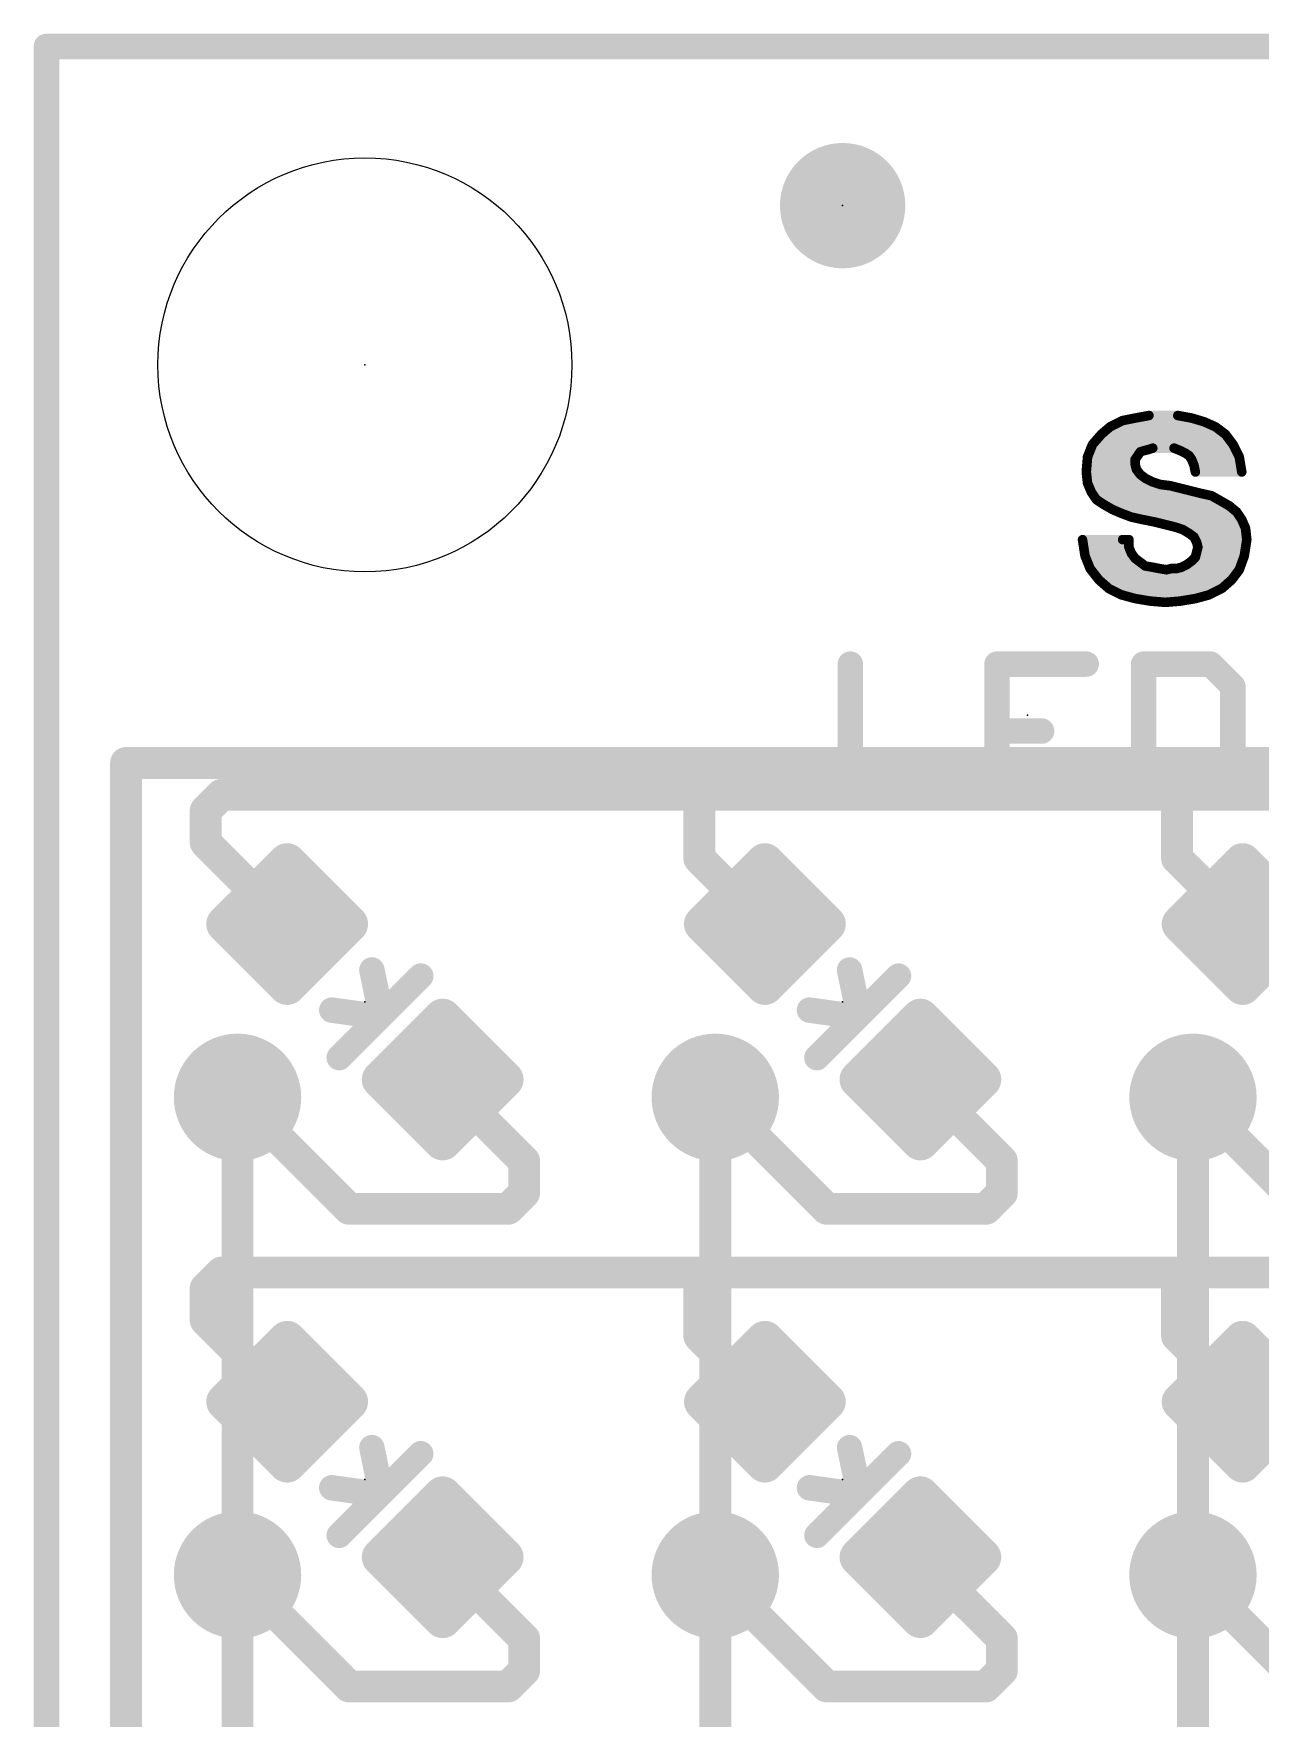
# Model space of a CAD drawing. Extents: x -39 to 68, y -22 to 43.
# Drawn here: x -0.1 to 9.68, y 29.84 to 43.28 of the extents above; entities that cross this region are included whole.
import ezdxf

# ---------------------------------------------------------------- set-up
doc = ezdxf.new("R2010")
doc.units = 0
for name, color, linetype in [('1', 12, 'CONTINUOUS'), ('16', 132, 'CONTINUOUS'), ('18', 110, 'CONTINUOUS'), ('20', 53, 'CONTINUOUS'), ('21', 41, 'CONTINUOUS'), ('23', 53, 'CONTINUOUS'), ('51', 53, 'CONTINUOUS')]:
    doc.layers.add(name, color=color, linetype=linetype)

# ---------------------------------------------------------------- blocks, each defined once
blk = doc.blocks.new('RECT160000X160000R30')
at = {"const_width": 0.15}
blk.add_lwpolyline([(0.425, -0.35), (0.425, 0.35, 0.4142), (0.35, 0.425), (-0.35, 0.425, 0.4142), (-0.425, 0.35), (-0.425, -0.35, 0.4142), (-0.35, -0.425), (0.35, -0.425, 0.4142)], format="xyb", close=True, dxfattribs=at)
blk.add_solid([(-0.3754, -0.3754), (0.3754, -0.3754), (-0.3754, 0.3754), (0.3754, 0.3754)])
blk = doc.blocks.new('PIE')
at = {"const_width": 0.5}
blk.add_lwpolyline([(0, -0.25, 1), (0, 0.25, 1), (0, -0.25)], format="xyb", dxfattribs=at)
blk = doc.blocks.new('ROUNDV')
at = {"const_width": 0.5}
blk.add_lwpolyline([(0, -0.25, 1), (0, 0.25, 1), (0, -0.25)], format="xyb", dxfattribs=at)

msp = doc.modelspace()

# ---------------------------------------------------------------- linework, layer by layer
at = {"layer": '1', "const_width": 0.254}
for points in [[(1.27, 37.084), (1.397, 37.211)], [(1.397, 37.211), (5.207, 37.211)], [(5.207, 37.211), (9.017, 37.211)], [(5.207, 36.703), (5.207, 37.211)], [(9.017, 37.211), (12.827, 37.211)], [(9.017, 36.703), (9.017, 37.211)], [(1.27, 36.83), (1.27, 37.084)], [(1.9199, 36.1801), (1.27, 36.83)], [(5.7299, 36.1801), (5.207, 36.703)], [(9.5399, 36.1801), (9.017, 36.703)], [(1.9199, 36.1801), (1.9199, 36.1801)], [(5.7299, 36.1801), (5.7299, 36.1801)], [(9.5399, 36.1801), (9.5399, 36.1801)], [(3.1601, 34.9399), (3.1601, 34.9399)], [(3.1601, 34.9399), (3.81, 34.29)], [(6.9701, 34.9399), (6.9701, 34.9399)], [(6.9701, 34.9399), (7.62, 34.29)], [(2.413, 33.909), (1.524, 34.798)], [(6.223, 33.909), (5.334, 34.798)], [(10.033, 33.909), (9.144, 34.798)], [(3.81, 34.29), (3.81, 34.036)], [(7.62, 34.29), (7.62, 34.036)], [(3.81, 34.036), (3.683, 33.909)], [(7.62, 34.036), (7.493, 33.909)], [(3.683, 33.909), (2.413, 33.909)], [(7.493, 33.909), (6.223, 33.909)], [(1.27, 33.274), (1.397, 33.401)], [(1.397, 33.401), (5.207, 33.401)], [(5.207, 33.401), (9.017, 33.401)], [(5.207, 32.893), (5.207, 33.401)], [(9.017, 33.401), (12.827, 33.401)], [(9.017, 32.893), (9.017, 33.401)], [(1.27, 33.02), (1.27, 33.274)], [(1.9199, 32.3701), (1.27, 33.02)], [(5.7299, 32.3701), (5.207, 32.893)], [(9.5399, 32.3701), (9.017, 32.893)], [(1.9199, 32.3701), (1.9199, 32.3701)], [(5.7299, 32.3701), (5.7299, 32.3701)], [(9.5399, 32.3701), (9.5399, 32.3701)], [(3.1601, 31.1299), (3.1601, 31.1299)], [(3.1601, 31.1299), (3.81, 30.48)], [(6.9701, 31.1299), (6.9701, 31.1299)], [(6.9701, 31.1299), (7.62, 30.48)], [(2.413, 30.099), (1.524, 30.988)], [(6.223, 30.099), (5.334, 30.988)], [(10.033, 30.099), (9.144, 30.988)], [(3.81, 30.48), (3.81, 30.226)], [(7.62, 30.48), (7.62, 30.226)], [(3.81, 30.226), (3.683, 30.099)], [(7.62, 30.226), (7.493, 30.099)], [(3.683, 30.099), (2.413, 30.099)], [(7.493, 30.099), (6.223, 30.099)]]:
    msp.add_lwpolyline(points, dxfattribs=at)
at = {"layer": '1', "const_width": 0.127}
for points in [[(1.397, 37.2745, 1), (1.397, 37.1475)], [(1.4419, 37.1661, 1), (1.3521, 37.2559)], [(5.207, 37.2745, 1), (5.207, 37.1475)], [(5.2705, 37.211, 1), (5.1435, 37.211)], [(5.207, 37.1475, 1), (5.207, 37.2745)], [(9.017, 37.2745, 1), (9.017, 37.1475)], [(9.0805, 37.211, 1), (8.9535, 37.211)], [(9.017, 37.1475, 1), (9.017, 37.2745)], [(1.3335, 37.084, 1), (1.2065, 37.084)], [(1.2251, 37.1289, 1), (1.3149, 37.0391)], [(1.3149, 36.8749, 1), (1.2251, 36.7851)], [(1.2065, 36.83, 1), (1.3335, 36.83)], [(5.2519, 36.7479, 1), (5.1621, 36.6581)], [(9.0619, 36.7479, 1), (8.9721, 36.6581)], [(5.1435, 36.703, 1), (5.2705, 36.703)], [(8.9535, 36.703, 1), (9.0805, 36.703)], [(1.9834, 36.1801, 1), (1.8564, 36.1801)], [(1.875, 36.1352, 1), (1.9648, 36.225)], [(5.7934, 36.1801, 1), (5.6664, 36.1801)], [(5.685, 36.1352, 1), (5.7748, 36.225)], [(9.6034, 36.1801, 1), (9.4764, 36.1801)], [(9.495, 36.1352, 1), (9.5848, 36.225)], [(1.8564, 36.1801, 1), (1.9834, 36.1801)], [(5.6664, 36.1801, 1), (5.7934, 36.1801)], [(9.4764, 36.1801, 1), (9.6034, 36.1801)], [(3.1601, 35.0034, 1), (3.1601, 34.8764)], [(3.205, 34.9848, 1), (3.1152, 34.895)], [(3.1601, 34.8764, 1), (3.1601, 35.0034)], [(6.9701, 35.0034, 1), (6.9701, 34.8764)], [(7.015, 34.9848, 1), (6.9252, 34.895)], [(6.9701, 34.8764, 1), (6.9701, 35.0034)], [(1.5689, 34.8429, 1), (1.4791, 34.7531)], [(5.3789, 34.8429, 1), (5.2891, 34.7531)], [(9.1889, 34.8429, 1), (9.0991, 34.7531)], [(3.8735, 34.29, 1), (3.7465, 34.29)], [(3.7651, 34.2451, 1), (3.8549, 34.3349)], [(7.6835, 34.29, 1), (7.5565, 34.29)], [(7.5751, 34.2451, 1), (7.6649, 34.3349)], [(3.8549, 33.9911, 1), (3.7651, 34.0809)], [(7.6649, 33.9911, 1), (7.5751, 34.0809)], [(2.413, 33.9725, 1), (2.413, 33.8455)], [(2.3681, 33.8641, 1), (2.4579, 33.9539)], [(3.6381, 33.9539, 1), (3.7279, 33.8641)], [(3.683, 33.8455, 1), (3.683, 33.9725)], [(3.7465, 34.036, 1), (3.8735, 34.036)], [(6.223, 33.9725, 1), (6.223, 33.8455)], [(6.1781, 33.8641, 1), (6.2679, 33.9539)], [(7.4481, 33.9539, 1), (7.5379, 33.8641)], [(7.493, 33.8455, 1), (7.493, 33.9725)], [(7.5565, 34.036, 1), (7.6835, 34.036)], [(1.397, 33.4645, 1), (1.397, 33.3375)], [(1.4419, 33.3561, 1), (1.3521, 33.4459)], [(5.207, 33.4645, 1), (5.207, 33.3375)], [(5.2705, 33.401, 1), (5.1435, 33.401)], [(5.207, 33.3375, 1), (5.207, 33.4645)], [(9.017, 33.4645, 1), (9.017, 33.3375)], [(9.0805, 33.401, 1), (8.9535, 33.401)], [(9.017, 33.3375, 1), (9.017, 33.4645)], [(1.3335, 33.274, 1), (1.2065, 33.274)], [(1.2251, 33.3189, 1), (1.3149, 33.2291)], [(1.3149, 33.0649, 1), (1.2251, 32.9751)], [(1.2065, 33.02, 1), (1.3335, 33.02)], [(5.2519, 32.9379, 1), (5.1621, 32.8481)], [(5.1435, 32.893, 1), (5.2705, 32.893)], [(9.0619, 32.9379, 1), (8.9721, 32.8481)], [(8.9535, 32.893, 1), (9.0805, 32.893)], [(1.9834, 32.3701, 1), (1.8564, 32.3701)], [(1.8564, 32.3701, 1), (1.9834, 32.3701)], [(1.875, 32.3252, 1), (1.9648, 32.415)], [(5.7934, 32.3701, 1), (5.6664, 32.3701)], [(5.6664, 32.3701, 1), (5.7934, 32.3701)], [(5.685, 32.3252, 1), (5.7748, 32.415)], [(9.6034, 32.3701, 1), (9.4764, 32.3701)], [(9.4764, 32.3701, 1), (9.6034, 32.3701)], [(9.495, 32.3252, 1), (9.5848, 32.415)], [(3.1601, 31.1934, 1), (3.1601, 31.0664)], [(3.205, 31.1748, 1), (3.1152, 31.085)], [(3.1601, 31.0664, 1), (3.1601, 31.1934)], [(6.9701, 31.1934, 1), (6.9701, 31.0664)], [(7.015, 31.1748, 1), (6.9252, 31.085)], [(6.9701, 31.0664, 1), (6.9701, 31.1934)], [(1.5689, 31.0329, 1), (1.4791, 30.9431)], [(5.3789, 31.0329, 1), (5.2891, 30.9431)], [(9.1889, 31.0329, 1), (9.0991, 30.9431)], [(3.8735, 30.48, 1), (3.7465, 30.48)], [(3.7651, 30.4351, 1), (3.8549, 30.5249)], [(7.6835, 30.48, 1), (7.5565, 30.48)], [(7.5751, 30.4351, 1), (7.6649, 30.5249)], [(3.7465, 30.226, 1), (3.8735, 30.226)], [(3.8549, 30.1811, 1), (3.7651, 30.2709)], [(7.5565, 30.226, 1), (7.6835, 30.226)], [(7.6649, 30.1811, 1), (7.5751, 30.2709)], [(2.413, 30.1625, 1), (2.413, 30.0355)], [(2.3681, 30.0541, 1), (2.4579, 30.1439)], [(3.6381, 30.1439, 1), (3.7279, 30.0541)], [(3.683, 30.0355, 1), (3.683, 30.1625)], [(6.223, 30.1625, 1), (6.223, 30.0355)], [(6.1781, 30.0541, 1), (6.2679, 30.1439)], [(7.4481, 30.1439, 1), (7.5379, 30.0541)], [(7.493, 30.0355, 1), (7.493, 30.1625)]]:
    msp.add_lwpolyline(points, format="xyb", dxfattribs=at)
at = {"layer": '16', "const_width": 0.254}
for points in [[(1.524, 34.798), (1.524, 30.988)], [(5.334, 34.798), (5.334, 30.988)], [(9.144, 34.798), (9.144, 30.988)], [(1.524, 30.988), (1.524, 27.178)], [(5.334, 30.988), (5.334, 27.178)], [(9.144, 30.988), (9.144, 27.178)]]:
    msp.add_lwpolyline(points, dxfattribs=at)
at = {"layer": '16', "const_width": 0.127}
for points in [[(1.5875, 34.798, 1), (1.4605, 34.798)], [(5.3975, 34.798, 1), (5.2705, 34.798)], [(9.2075, 34.798, 1), (9.0805, 34.798)], [(1.5875, 30.988, 1), (1.4605, 30.988)], [(1.4605, 30.988, 1), (1.5875, 30.988)], [(5.3975, 30.988, 1), (5.2705, 30.988)], [(5.2705, 30.988, 1), (5.3975, 30.988)], [(9.2075, 30.988, 1), (9.0805, 30.988)], [(9.0805, 30.988, 1), (9.2075, 30.988)]]:
    msp.add_lwpolyline(points, format="xyb", dxfattribs=at)
at = {"layer": '20', "const_width": 0.2032}
for points in [[(0, 6.35), (0, 43.18)], [(0, 43.18), (27.94, 43.18)]]:
    msp.add_lwpolyline(points, dxfattribs=at)
at = {"layer": '20', "const_width": 0.1016}
for points in [[(0.0508, 43.18, 1), (-0.0508, 43.18)], [(0, 43.2308, 1), (0, 43.1292)]]:
    msp.add_lwpolyline(points, format="xyb", dxfattribs=at)
at = {"layer": '20'}
msp.add_circle((2.54, 40.64), 1.651, dxfattribs=at)
at = {"layer": '21'}
for points, const_width in [([(8.4132, 40.086), (8.4832, 40.146)], 0.0762), ([(8.4832, 40.146), (8.5832, 40.196)], 0.0762), ([(8.506, 40.1574), (9.2976, 40.1574)], 0.0762), ([(8.5832, 40.196), (8.6832, 40.216)], 0.0762), ([(8.6832, 40.216), (8.7932, 40.236)], 0.0762), ([(8.78, 40.2336), (9.0364, 40.2336)], 0.0762), ([(8.7932, 40.236), (9.0232, 40.236)], 0.0762), ([(9.0232, 40.236), (9.1332, 40.216)], 0.0762), ([(9.1332, 40.216), (9.2332, 40.186)], 0.0762), ([(9.2332, 40.186), (9.3232, 40.146)], 0.0762), ([(9.3232, 40.146), (9.4032, 40.086)], 0.0762), ([(8.3032, 39.906), (8.3432, 40.006)], 0.0762), ([(8.3428, 40.005), (9.4637, 40.005)], 0.0762), ([(8.3432, 40.006), (8.4132, 40.086)], 0.0762), ([(8.409, 40.0812), (9.4068, 40.0812)], 0.0762), ([(9.4032, 40.086), (9.4632, 40.006)], 0.0762), ([(9.4632, 40.006), (9.5132, 39.906)], 0.0762), ([(8.2932, 39.786), (8.3032, 39.906)], 0.0762), ([(8.3123, 39.9288), (8.7117, 39.9288)], 0.0762), ([(8.7032, 39.916), (8.6832, 39.886)], 0.0762), ([(8.6832, 39.886), (8.6832, 39.846)], 0.0762), ([(8.7232, 39.946), (8.7032, 39.916)], 0.0762), ([(8.7532, 39.956), (8.7232, 39.946)], 0.0762), ([(8.7932, 39.966), (8.7532, 39.956)], 0.0762), ([(8.8232, 39.976), (8.7932, 39.966)], 0.0762), ([(8.9932, 39.976), (8.8232, 39.976)], 0.0762), ([(9.0432, 39.956), (8.9932, 39.976)], 0.0762), ([(9.0832, 39.936), (9.0432, 39.956)], 0.0762), ([(9.1132, 39.916), (9.0832, 39.936)], 0.0762), ([(9.094, 39.9288), (9.5018, 39.9288)], 0.0762), ([(9.1332, 39.886), (9.1132, 39.916)], 0.0762), ([(9.1532, 39.836), (9.1332, 39.886)], 0.0762), ([(9.5132, 39.906), (9.5332, 39.786)], 0.0762), ([(8.3032, 39.696), (8.2932, 39.786)], 0.0762), ([(8.2943, 39.7764), (8.7154, 39.7764)], 0.0762), ([(8.2988, 39.8526), (8.6832, 39.8526)], 0.0762), ([(8.6832, 39.846), (8.6932, 39.806)], 0.0762), ([(8.6932, 39.806), (8.7232, 39.766)], 0.0762), ([(8.7232, 39.766), (8.7632, 39.736)], 0.0762), ([(8.7632, 39.736), (8.8232, 39.706)], 0.0762), ([(9.1466, 39.8526), (9.5221, 39.8526)], 0.0762), ([(9.1632, 39.786), (9.1532, 39.836)], 0.0762), ([(9.5332, 39.786), (9.1632, 39.786)], 0.0762), ([(8.3027, 39.7002), (8.8406, 39.7002)], 0.0762), ([(8.3332, 39.626), (8.3032, 39.696)], 0.0762), ([(8.3732, 39.566), (8.3332, 39.626)], 0.0762), ([(8.3345, 39.624), (9.1712, 39.624)], 0.0762), ([(8.8232, 39.706), (8.8832, 39.686)], 0.0762), ([(8.8832, 39.686), (8.9632, 39.676)], 0.0762), ([(8.9632, 39.676), (9.0432, 39.656)], 0.0762), ([(9.0432, 39.656), (9.1232, 39.636)], 0.0762), ([(9.1232, 39.636), (9.2032, 39.616)], 0.0762), ([(9.2032, 39.616), (9.2932, 39.596)], 0.0762), ([(8.4332, 39.526), (8.3732, 39.566)], 0.0762), ([(8.4005, 39.5478), (9.3776, 39.5478)], 0.0762), ([(8.5032, 39.486), (8.4332, 39.526)], 0.0762), ([(8.5732, 39.456), (8.5032, 39.486)], 0.0762), ([(8.5368, 39.4716), (9.4865, 39.4716)], 0.0762), ([(9.2932, 39.596), (9.3632, 39.556)], 0.0762), ([(9.3632, 39.556), (9.4332, 39.516)], 0.0762), ([(9.4332, 39.516), (9.4932, 39.466)], 0.0762), ([(9.4932, 39.466), (9.5332, 39.406)], 0.0762), ([(8.6532, 39.426), (8.5732, 39.456)], 0.0762), ([(8.7432, 39.406), (8.6532, 39.426)], 0.0762), ([(8.8432, 39.386), (8.7432, 39.406)], 0.0762), ([(8.7962, 39.3954), (9.5377, 39.3954)], 0.0762), ([(8.9232, 39.366), (8.8432, 39.386)], 0.0762), ([(9.0032, 39.346), (8.9232, 39.366)], 0.0762), ([(9.0632, 39.326), (9.0032, 39.346)], 0.0762), ([(9.5332, 39.406), (9.5632, 39.336)], 0.0762), ([(9.5632, 39.336), (9.5732, 39.246)], 0.0762), ([(8.2832, 39.116), (8.2632, 39.246)], 0.0762), ([(8.2632, 39.246), (8.5832, 39.246)], 0.0762), ([(8.2637, 39.243), (8.6332, 39.243)], 0.0762), ([(8.5832, 39.246), (8.6332, 39.246)], 0.0762), ([(8.6332, 39.246), (8.6332, 39.186)], 0.0762), ([(9.1132, 39.296), (9.0632, 39.326)], 0.0762), ([(9.0745, 39.3192), (9.5651, 39.3192)], 0.0762), ([(9.1532, 39.266), (9.1132, 39.296)], 0.0762), ([(9.1732, 39.226), (9.1532, 39.266)], 0.0762), ([(9.1647, 39.243), (9.5727, 39.243)], 0.0762), ([(9.1832, 39.186), (9.1732, 39.226)], 0.0762), ([(9.5732, 39.246), (9.5532, 39.116)], 0.0762), ([(8.2754, 39.1668), (8.6409, 39.1668)], 0.0762), ([(8.3232, 39.016), (8.2832, 39.116)], 0.0762), ([(8.2934, 39.0906), (8.6904, 39.0906)], 0.0762), ([(8.6332, 39.186), (8.6532, 39.136)], 0.0762), ([(8.6532, 39.136), (8.6832, 39.096)], 0.0762), ([(8.6832, 39.096), (8.7232, 39.066)], 0.0762), ([(8.7232, 39.066), (8.7632, 39.036)], 0.0762), ([(9.0932, 39.046), (9.1332, 39.076)], 0.0762), ([(9.1332, 39.076), (9.1632, 39.106)], 0.0762), ([(9.1478, 39.0906), (9.544, 39.0906)], 0.0762), ([(9.1632, 39.106), (9.1732, 39.146)], 0.0762), ([(9.1732, 39.146), (9.1832, 39.186)], 0.0762), ([(9.1784, 39.1668), (9.561, 39.1668)], 0.0762), ([(9.5532, 39.116), (9.5132, 39.006)], 0.0762), ([(8.3932, 38.926), (8.3232, 39.016)], 0.0762), ([(8.3244, 39.0144), (8.8828, 39.0144)], 0.0762), ([(8.3837, 38.9382), (9.4624, 38.9382)], 0.0762), ([(8.7632, 39.036), (8.8232, 39.026)], 0.0762), ([(8.8232, 39.026), (8.8732, 39.016)], 0.0762), ([(8.8732, 39.016), (8.9332, 39.006)], 0.0762), ([(8.9332, 39.006), (8.9732, 39.016)], 0.0762), ([(8.9668, 39.0144), (9.5163, 39.0144)], 0.0762), ([(8.9732, 39.016), (9.0132, 39.016)], 0.0762), ([(9.0132, 39.016), (9.0532, 39.026)], 0.0762), ([(9.0532, 39.026), (9.0932, 39.046)], 0.0762), ([(9.5132, 39.006), (9.4532, 38.926)], 0.0762), ([(8.4732, 38.856), (8.3932, 38.926)], 0.0762), ([(8.4663, 38.862), (9.3801, 38.862)], 0.0762), ([(8.5732, 38.806), (8.4732, 38.856)], 0.0762), ([(8.6832, 38.776), (8.5732, 38.806)], 0.0762), ([(9.2732, 38.806), (9.1632, 38.776)], 0.0762), ([(9.3732, 38.856), (9.2732, 38.806)], 0.0762), ([(9.4532, 38.926), (9.3732, 38.856)], 0.0762), ([(8.6473, 38.7858), (9.1991, 38.7858)], 0.0762), ([(8.8032, 38.756), (8.6832, 38.776)], 0.0762), ([(8.9232, 38.746), (8.8032, 38.756)], 0.0762), ([(9.0432, 38.756), (8.9232, 38.746)], 0.0762), ([(9.1632, 38.776), (9.0432, 38.756)], 0.0762), ([(6.4114, 38.2533), (6.4114, 37.1856)], 0.2032), ([(8.2926, 38.2533), (7.5808, 38.2533)], 0.2032), ([(7.5808, 38.2533), (7.5808, 37.1856)], 0.2032), ([(8.7502, 38.2533), (8.7502, 37.1856)], 0.2032), ([(9.2841, 38.2533), (8.7502, 38.2533)], 0.2032), ([(9.462, 38.0754), (9.2841, 38.2533)], 0.2032), ([(9.462, 37.3636), (9.462, 38.0754)], 0.2032), ([(7.5808, 37.7195), (7.9367, 37.7195)], 0.2032), ([(9.2841, 37.1856), (9.462, 37.3636)], 0.2032), ([(6.4114, 37.1856), (7.1232, 37.1856)], 0.2032), ([(7.5808, 37.1856), (8.2926, 37.1856)], 0.2032), ([(8.7502, 37.1856), (9.2841, 37.1856)], 0.2032), ([(2.6673, 35.4686), (2.5954, 35.8134)], 0.2032), ([(6.4773, 35.4686), (6.4054, 35.8134)], 0.2032), ([(2.9855, 35.7651), (2.6602, 35.4398)], 0.2032), ([(6.7955, 35.7651), (6.4702, 35.4398)], 0.2032), ([(2.6602, 35.4398), (2.2757, 35.4937)], 0.2032), ([(2.3349, 35.1145), (2.6602, 35.4398)], 0.2032), ([(6.4702, 35.4398), (6.0857, 35.4937)], 0.2032), ([(6.1449, 35.1145), (6.4702, 35.4398)], 0.2032), ([(2.6673, 31.6586), (2.5954, 32.0034)], 0.2032), ([(2.9855, 31.9551), (2.6602, 31.6298)], 0.2032), ([(6.4773, 31.6586), (6.4054, 32.0034)], 0.2032), ([(6.7955, 31.9551), (6.4702, 31.6298)], 0.2032), ([(2.6602, 31.6298), (2.2757, 31.6837)], 0.2032), ([(2.3349, 31.3045), (2.6602, 31.6298)], 0.2032), ([(6.4702, 31.6298), (6.0857, 31.6837)], 0.2032), ([(6.1449, 31.3045), (6.4702, 31.6298)], 0.2032)]:
    msp.add_lwpolyline(points, dxfattribs=dict(at, const_width=const_width))
for points, const_width in [([(8.4747, 40.163, 1), (8.4917, 40.129)], 0.0381), ([(8.4956, 40.1315, 1), (8.4708, 40.1605)], 0.0381), ([(8.506, 40.1765, 1), (8.506, 40.1384)], 0.0381), ([(8.5795, 40.2147, 1), (8.5869, 40.1773)], 0.0381), ([(8.5917, 40.179, 1), (8.5747, 40.213)], 0.0381), ([(8.6798, 40.2347, 1), (8.6866, 40.1973)], 0.0381), ([(8.6869, 40.1973, 1), (8.6795, 40.2347)], 0.0381), ([(8.78, 40.2527, 1), (8.78, 40.2146)], 0.0381), ([(8.7932, 40.2551, 1), (8.7932, 40.217)], 0.0381), ([(8.7966, 40.2173, 1), (8.7898, 40.2547)], 0.0381), ([(9.0266, 40.2547, 1), (9.0198, 40.2173)], 0.0381), ([(9.0232, 40.217, 1), (9.0232, 40.2551)], 0.0381), ([(9.0364, 40.2146, 1), (9.0364, 40.2527)], 0.0381), ([(9.1387, 40.2342, 1), (9.1277, 40.1978)], 0.0381), ([(9.1298, 40.1973, 1), (9.1366, 40.2347)], 0.0381), ([(9.2409, 40.2034, 1), (9.2255, 40.1686)], 0.0381), ([(9.2277, 40.1678, 1), (9.2387, 40.2042)], 0.0381), ([(9.2976, 40.1384, 1), (9.2976, 40.1765)], 0.0381), ([(9.3346, 40.1612, 1), (9.3118, 40.1308)], 0.0381), ([(9.3155, 40.1286, 1), (9.3309, 40.1634)], 0.0381), ([(8.3428, 40.0241, 1), (8.3428, 39.986)], 0.0381), ([(8.3609, 39.9989, 1), (8.3255, 40.0131)], 0.0381), ([(8.409, 40.1003, 1), (8.409, 40.0622)], 0.0381), ([(8.4008, 40.1005, 1), (8.4256, 40.0715)], 0.0381), ([(8.4275, 40.0735, 1), (8.3989, 40.0985)], 0.0381), ([(9.4184, 40.0974, 1), (9.388, 40.0746)], 0.0381), ([(9.3918, 40.0708, 1), (9.4146, 40.1012)], 0.0381), ([(9.4068, 40.0622, 1), (9.4068, 40.1003)], 0.0381), ([(9.4802, 40.0145, 1), (9.4462, 39.9975)], 0.0381), ([(9.4637, 39.986, 1), (9.4637, 40.0241)], 0.0381), ([(8.2855, 39.9131, 1), (8.3209, 39.8989)], 0.0381), ([(8.3222, 39.9044, 1), (8.2842, 39.9076)], 0.0381), ([(8.3123, 39.9479, 1), (8.3123, 39.9098)], 0.0381), ([(8.3289, 40.0185, 1), (8.3575, 39.9935)], 0.0381), ([(8.6673, 39.8966, 1), (8.6991, 39.8754)], 0.0381), ([(8.7023, 39.886, 1), (8.6642, 39.886)], 0.0381), ([(8.6873, 39.9266, 1), (8.7191, 39.9054)], 0.0381), ([(8.7191, 39.9054, 1), (8.6873, 39.9266)], 0.0381), ([(8.7172, 39.9641, 1), (8.7292, 39.9279)], 0.0381), ([(8.7391, 39.9354, 1), (8.7073, 39.9566)], 0.0381), ([(8.7117, 39.9098, 1), (8.7117, 39.9479)], 0.0381), ([(8.7486, 39.9745, 1), (8.7578, 39.9375)], 0.0381), ([(8.7592, 39.9379, 1), (8.7472, 39.9741)], 0.0381), ([(8.7872, 39.9841, 1), (8.7992, 39.9479)], 0.0381), ([(8.7978, 39.9475, 1), (8.7886, 39.9845)], 0.0381), ([(8.8232, 39.995, 1), (8.8232, 39.9569)], 0.0381), ([(8.8292, 39.9579, 1), (8.8172, 39.9941)], 0.0381), ([(9.0003, 39.9937, 1), (8.9861, 39.9583)], 0.0381), ([(8.9932, 39.9569, 1), (8.9932, 39.995)], 0.0381), ([(9.0517, 39.973, 1), (9.0347, 39.939)], 0.0381), ([(9.0361, 39.9383, 1), (9.0503, 39.9737)], 0.0381), ([(9.0938, 39.9519, 1), (9.0726, 39.9201)], 0.0381), ([(9.0747, 39.919, 1), (9.0917, 39.953)], 0.0381), ([(9.094, 39.9479, 1), (9.094, 39.9098)], 0.0381), ([(9.1291, 39.9266, 1), (9.0973, 39.9054)], 0.0381), ([(9.1026, 39.9001, 1), (9.1238, 39.9319)], 0.0381), ([(9.1509, 39.8931, 1), (9.1155, 39.8789)], 0.0381), ([(9.1173, 39.8754, 1), (9.1491, 39.8966)], 0.0381), ([(9.448, 39.9946, 1), (9.4784, 40.0174)], 0.0381), ([(9.532, 39.9091, 1), (9.4944, 39.9029)], 0.0381), ([(9.4962, 39.8975, 1), (9.5302, 39.9145)], 0.0381), ([(9.5018, 39.9098, 1), (9.5018, 39.9479)], 0.0381), ([(8.3121, 39.7881, 1), (8.2743, 39.7839)], 0.0381), ([(8.2742, 39.7876, 1), (8.3122, 39.7844)], 0.0381), ([(8.2943, 39.7955, 1), (8.2943, 39.7574)], 0.0381), ([(8.2988, 39.8717, 1), (8.2988, 39.8336)], 0.0381), ([(8.7017, 39.8506, 1), (8.6647, 39.8414)], 0.0381), ([(8.6642, 39.846, 1), (8.7023, 39.846)], 0.0381), ([(8.7084, 39.8174, 1), (8.678, 39.7946)], 0.0381), ([(8.6747, 39.8014, 1), (8.7117, 39.8106)], 0.0381), ([(8.6832, 39.8336, 1), (8.6832, 39.8717)], 0.0381), ([(8.7346, 39.7812, 1), (8.7118, 39.7508)], 0.0381), ([(8.708, 39.7546, 1), (8.7384, 39.7774)], 0.0381), ([(8.7154, 39.7574, 1), (8.7154, 39.7955)], 0.0381), ([(8.7717, 39.753, 1), (8.7547, 39.719)], 0.0381), ([(9.1466, 39.8717, 1), (9.1466, 39.8336)], 0.0381), ([(9.1719, 39.8397, 1), (9.1345, 39.8323)], 0.0381), ([(9.1355, 39.8289, 1), (9.1709, 39.8431)], 0.0381), ([(9.1632, 39.8051, 1), (9.1632, 39.767)], 0.0381), ([(9.1445, 39.7823, 1), (9.1819, 39.7897)], 0.0381), ([(9.5144, 39.7829, 1), (9.552, 39.7891)], 0.0381), ([(9.5221, 39.8336, 1), (9.5221, 39.8717)], 0.0381), ([(9.5332, 39.767, 1), (9.5332, 39.8051)], 0.0381), ([(8.3027, 39.7193, 1), (8.3027, 39.6812)], 0.0381), ([(8.3207, 39.7035, 1), (8.2857, 39.6885)], 0.0381), ([(8.2843, 39.6939, 1), (8.3221, 39.6981)], 0.0381), ([(8.3491, 39.6366, 1), (8.3173, 39.6154)], 0.0381), ([(8.3345, 39.6431, 1), (8.3345, 39.605)], 0.0381), ([(8.3157, 39.6185, 1), (8.3507, 39.6335)], 0.0381), ([(8.7518, 39.7208, 1), (8.7746, 39.7512)], 0.0381), ([(8.8292, 39.7241, 1), (8.8172, 39.6879)], 0.0381), ([(8.8147, 39.689, 1), (8.8317, 39.723)], 0.0381), ([(8.8406, 39.6812, 1), (8.8406, 39.7193)], 0.0381), ([(8.8856, 39.7049, 1), (8.8808, 39.6671)], 0.0381), ([(8.8772, 39.6679, 1), (8.8892, 39.7041)], 0.0381), ([(8.9678, 39.6945, 1), (8.9586, 39.6575)], 0.0381), ([(8.9608, 39.6571, 1), (8.9656, 39.6949)], 0.0381), ([(9.0478, 39.6745, 1), (9.0386, 39.6375)], 0.0381), ([(9.0386, 39.6375, 1), (9.0478, 39.6745)], 0.0381), ([(9.1278, 39.6545, 1), (9.1186, 39.6175)], 0.0381), ([(9.1186, 39.6175, 1), (9.1278, 39.6545)], 0.0381), ([(9.1712, 39.605, 1), (9.1712, 39.6431)], 0.0381), ([(9.2073, 39.6346, 1), (9.1991, 39.5974)], 0.0381), ([(9.1986, 39.5975, 1), (9.2078, 39.6345)], 0.0381), ([(8.3838, 39.5819, 1), (8.3626, 39.5501)], 0.0381), ([(8.3573, 39.5554, 1), (8.3891, 39.5766)], 0.0381), ([(8.4005, 39.5669, 1), (8.4005, 39.5288)], 0.0381), ([(8.4427, 39.5425, 1), (8.4237, 39.5095)], 0.0381), ([(8.4226, 39.5101, 1), (8.4438, 39.5419)], 0.0381), ([(8.5107, 39.5035, 1), (8.4957, 39.4685)], 0.0381), ([(8.4937, 39.4695, 1), (8.5127, 39.5025)], 0.0381), ([(8.5368, 39.4907, 1), (8.5368, 39.4526)], 0.0381), ([(9.3027, 39.6125, 1), (9.2837, 39.5795)], 0.0381), ([(9.2891, 39.5774, 1), (9.2973, 39.6146)], 0.0381), ([(9.3727, 39.5725, 1), (9.3537, 39.5395)], 0.0381), ([(9.3537, 39.5395, 1), (9.3727, 39.5725)], 0.0381), ([(9.3776, 39.5288, 1), (9.3776, 39.5669)], 0.0381), ([(9.4454, 39.5306, 1), (9.421, 39.5014)], 0.0381), ([(9.4237, 39.4995, 1), (9.4427, 39.5325)], 0.0381), ([(9.5091, 39.4766, 1), (9.4773, 39.4554)], 0.0381), ([(9.4865, 39.4526, 1), (9.4865, 39.4907)], 0.0381), ([(8.5799, 39.4738, 1), (8.5665, 39.4382)], 0.0381), ([(8.5657, 39.4385, 1), (8.5807, 39.4735)], 0.0381), ([(8.6573, 39.4446, 1), (8.6491, 39.4074)], 0.0381), ([(8.6465, 39.4082, 1), (8.6599, 39.4438)], 0.0381), ([(8.7469, 39.4247, 1), (8.7395, 39.3873)], 0.0381), ([(8.7391, 39.3874, 1), (8.7473, 39.4246)], 0.0381), ([(8.7962, 39.4145, 1), (8.7962, 39.3764)], 0.0381), ([(8.8478, 39.4045, 1), (8.8386, 39.3675)], 0.0381), ([(8.8395, 39.3673, 1), (8.8469, 39.4047)], 0.0381), ([(8.9278, 39.3845, 1), (8.9186, 39.3475)], 0.0381), ([(8.9186, 39.3475, 1), (8.9278, 39.3845)], 0.0381), ([(9.0092, 39.3641, 1), (8.9972, 39.3279)], 0.0381), ([(8.9986, 39.3275, 1), (9.0078, 39.3645)], 0.0381), ([(9.481, 39.4514, 1), (9.5054, 39.4806)], 0.0381), ([(9.5507, 39.4135, 1), (9.5157, 39.3985)], 0.0381), ([(9.5173, 39.3954, 1), (9.5491, 39.4166)], 0.0381), ([(9.5377, 39.3764, 1), (9.5377, 39.4145)], 0.0381), ([(9.5821, 39.3381, 1), (9.5443, 39.3339)], 0.0381), ([(8.282, 39.2489, 1), (8.2444, 39.2431)], 0.0381), ([(8.2632, 39.2651, 1), (8.2632, 39.227)], 0.0381), ([(8.2637, 39.2621, 1), (8.2637, 39.224)], 0.0381), ([(8.5832, 39.2651, 1), (8.5832, 39.227)], 0.0381), ([(8.5832, 39.227, 1), (8.5832, 39.2651)], 0.0381), ([(8.6523, 39.246, 1), (8.6142, 39.246)], 0.0381), ([(8.6332, 39.227, 1), (8.6332, 39.2651)], 0.0381), ([(8.6332, 39.224, 1), (8.6332, 39.2621)], 0.0381), ([(9.073, 39.3423, 1), (9.0534, 39.3097)], 0.0381), ([(9.0745, 39.3383, 1), (9.0745, 39.3002)], 0.0381), ([(9.0572, 39.3079, 1), (9.0692, 39.3441)], 0.0381), ([(9.1246, 39.3112, 1), (9.1018, 39.2808)], 0.0381), ([(9.1034, 39.2797, 1), (9.123, 39.3123)], 0.0381), ([(9.1702, 39.2745, 1), (9.1362, 39.2575)], 0.0381), ([(9.1418, 39.2508, 1), (9.1646, 39.2812)], 0.0381), ([(9.1647, 39.2621, 1), (9.1647, 39.224)], 0.0381), ([(9.1917, 39.2306, 1), (9.1547, 39.2214)], 0.0381), ([(9.1562, 39.2175, 1), (9.1902, 39.2345)], 0.0381), ([(9.5457, 39.3285, 1), (9.5807, 39.3435)], 0.0381), ([(9.5543, 39.2439, 1), (9.5921, 39.2481)], 0.0381), ([(9.592, 39.2431, 1), (9.5544, 39.2489)], 0.0381), ([(9.5651, 39.3002, 1), (9.5651, 39.3383)], 0.0381), ([(9.5727, 39.224, 1), (9.5727, 39.2621)], 0.0381), ([(8.2754, 39.1859, 1), (8.2754, 39.1478)], 0.0381), ([(8.3009, 39.1231, 1), (8.2655, 39.1089)], 0.0381), ([(8.2644, 39.1131, 1), (8.302, 39.1189)], 0.0381), ([(8.2934, 39.1097, 1), (8.2934, 39.0716)], 0.0381), ([(8.6509, 39.1931, 1), (8.6155, 39.1789)], 0.0381), ([(8.6142, 39.186, 1), (8.6523, 39.186)], 0.0381), ([(8.6684, 39.1474, 1), (8.638, 39.1246)], 0.0381), ([(8.6355, 39.1289, 1), (8.6709, 39.1431)], 0.0381), ([(8.6409, 39.1478, 1), (8.6409, 39.1859)], 0.0381), ([(8.6946, 39.1112, 1), (8.6718, 39.0808)], 0.0381), ([(8.668, 39.0846, 1), (8.6984, 39.1074)], 0.0381), ([(8.6904, 39.0716, 1), (8.6904, 39.1097)], 0.0381), ([(8.7346, 39.0812, 1), (8.7118, 39.0508)], 0.0381), ([(9.1197, 39.0895, 1), (9.1467, 39.0625)], 0.0381), ([(9.1446, 39.0608, 1), (9.1218, 39.0912)], 0.0381), ([(9.1478, 39.1097, 1), (9.1478, 39.0716)], 0.0381), ([(9.1447, 39.1106, 1), (9.1817, 39.1014)], 0.0381), ([(9.1767, 39.0925, 1), (9.1497, 39.1195)], 0.0381), ([(9.1547, 39.1506, 1), (9.1917, 39.1414)], 0.0381), ([(9.1917, 39.1414, 1), (9.1547, 39.1506)], 0.0381), ([(9.1784, 39.1859, 1), (9.1784, 39.1478)], 0.0381), ([(9.2017, 39.1814, 1), (9.1647, 39.1906)], 0.0381), ([(9.1647, 39.1814, 1), (9.2017, 39.1906)], 0.0381), ([(9.5344, 39.1189, 1), (9.572, 39.1131)], 0.0381), ([(9.5711, 39.1095, 1), (9.5353, 39.1225)], 0.0381), ([(9.544, 39.0716, 1), (9.544, 39.1097)], 0.0381), ([(9.561, 39.1478, 1), (9.561, 39.1859)], 0.0381), ([(8.3382, 39.0277, 1), (8.3082, 39.0043)], 0.0381), ([(8.3244, 39.0335, 1), (8.3244, 38.9954)], 0.0381), ([(8.3055, 39.0089, 1), (8.3409, 39.0231)], 0.0381), ([(8.3837, 38.9573, 1), (8.3837, 38.9192)], 0.0381), ([(8.7118, 39.0508, 1), (8.7346, 39.0812)], 0.0381), ([(8.7663, 39.0548, 1), (8.7601, 39.0172)], 0.0381), ([(8.7518, 39.0208, 1), (8.7746, 39.0512)], 0.0381), ([(8.8269, 39.0447, 1), (8.8195, 39.0073)], 0.0381), ([(8.8201, 39.0072, 1), (8.8263, 39.0448)], 0.0381), ([(8.8763, 39.0348, 1), (8.8701, 38.9972)], 0.0381), ([(8.8695, 38.9973, 1), (8.8769, 39.0347)], 0.0381), ([(8.8828, 38.9954, 1), (8.8828, 39.0335)], 0.0381), ([(8.9286, 39.0245, 1), (8.9378, 38.9875)], 0.0381), ([(8.9301, 38.9872, 1), (8.9363, 39.0248)], 0.0381), ([(8.9668, 39.0335, 1), (8.9668, 38.9954)], 0.0381), ([(8.9732, 39.0351, 1), (8.9732, 38.997)], 0.0381), ([(8.9778, 38.9975, 1), (8.9686, 39.0345)], 0.0381), ([(9.0086, 39.0345, 1), (9.0178, 38.9975)], 0.0381), ([(9.0132, 38.997, 1), (9.0132, 39.0351)], 0.0381), ([(9.0447, 39.043, 1), (9.0617, 39.009)], 0.0381), ([(9.0578, 39.0075, 1), (9.0486, 39.0445)], 0.0381), ([(9.0818, 39.0612, 1), (9.1046, 39.0308)], 0.0381), ([(9.1017, 39.029, 1), (9.0847, 39.063)], 0.0381), ([(9.4624, 38.9192, 1), (9.4624, 38.9573)], 0.0381), ([(9.4953, 39.0125, 1), (9.5311, 38.9995)], 0.0381), ([(9.5284, 38.9946, 1), (9.498, 39.0174)], 0.0381), ([(9.5163, 38.9954, 1), (9.5163, 39.0335)], 0.0381), ([(8.4057, 38.9403, 1), (8.3807, 38.9117)], 0.0381), ([(8.3782, 38.9143, 1), (8.4082, 38.9377)], 0.0381), ([(8.4663, 38.8811, 1), (8.4663, 38.843)], 0.0381), ([(8.4817, 38.873, 1), (8.4647, 38.839)], 0.0381), ([(8.4607, 38.8417, 1), (8.4857, 38.8703)], 0.0381), ([(8.5782, 38.8244, 1), (8.5682, 38.7876)], 0.0381), ([(8.5647, 38.789, 1), (8.5817, 38.823)], 0.0381), ([(9.2647, 38.823, 1), (9.2817, 38.789)], 0.0381), ([(9.2782, 38.7876, 1), (9.2682, 38.8244)], 0.0381), ([(9.3607, 38.8703, 1), (9.3857, 38.8417)], 0.0381), ([(9.3817, 38.839, 1), (9.3647, 38.873)], 0.0381), ([(9.3801, 38.843, 1), (9.3801, 38.8811)], 0.0381), ([(9.438, 38.9374, 1), (9.4684, 38.9146)], 0.0381), ([(9.4657, 38.9117, 1), (9.4407, 38.9403)], 0.0381), ([(8.6473, 38.8049, 1), (8.6473, 38.7668)], 0.0381), ([(8.6863, 38.7948, 1), (8.6801, 38.7572)], 0.0381), ([(8.6782, 38.7576, 1), (8.6882, 38.7944)], 0.0381), ([(8.8048, 38.775, 1), (8.8016, 38.737)], 0.0381), ([(8.8001, 38.7372, 1), (8.8063, 38.7748)], 0.0381), ([(8.9216, 38.765, 1), (8.9248, 38.727)], 0.0381), ([(8.9216, 38.727, 1), (8.9248, 38.765)], 0.0381), ([(9.0401, 38.7748, 1), (9.0463, 38.7372)], 0.0381), ([(9.0448, 38.737, 1), (9.0416, 38.775)], 0.0381), ([(9.1582, 38.7944, 1), (9.1682, 38.7576)], 0.0381), ([(9.1663, 38.7572, 1), (9.1601, 38.7948)], 0.0381), ([(9.1991, 38.7668, 1), (9.1991, 38.8049)], 0.0381), ([(6.4622, 38.2533, 1), (6.3606, 38.2533)], 0.1016), ([(7.5808, 38.3041, 1), (7.5808, 38.2025)], 0.1016), ([(7.6316, 38.2533, 1), (7.53, 38.2533)], 0.1016), ([(8.2926, 38.2025, 1), (8.2926, 38.3041)], 0.1016), ([(8.801, 38.2533, 1), (8.6994, 38.2533)], 0.1016), ([(8.7502, 38.3041, 1), (8.7502, 38.2025)], 0.1016), ([(9.32, 38.2892, 1), (9.2481, 38.2174)], 0.1016), ([(9.2841, 38.2025, 1), (9.2841, 38.3041)], 0.1016), ([(9.5128, 38.0754, 1), (9.4112, 38.0754)], 0.1016), ([(9.4261, 38.0394, 1), (9.4979, 38.1113)], 0.1016), ([(7.5808, 37.7703, 1), (7.5808, 37.6687)], 0.1016), ([(7.9367, 37.6687, 1), (7.9367, 37.7703)], 0.1016), ([(9.4112, 37.3636, 1), (9.5128, 37.3636)], 0.1016), ([(9.4979, 37.3276, 1), (9.4261, 37.3995)], 0.1016), ([(6.4114, 37.2364, 1), (6.4114, 37.1348)], 0.1016), ([(6.3606, 37.1856, 1), (6.4622, 37.1856)], 0.1016), ([(7.1232, 37.1348, 1), (7.1232, 37.2364)], 0.1016), ([(7.5808, 37.2364, 1), (7.5808, 37.1348)], 0.1016), ([(7.53, 37.1856, 1), (7.6316, 37.1856)], 0.1016), ([(8.2926, 37.1348, 1), (8.2926, 37.2364)], 0.1016), ([(8.7502, 37.2364, 1), (8.7502, 37.1348)], 0.1016), ([(8.6994, 37.1856, 1), (8.801, 37.1856)], 0.1016), ([(9.2481, 37.2215, 1), (9.32, 37.1497)], 0.1016), ([(9.2841, 37.1348, 1), (9.2841, 37.2364)], 0.1016), ([(2.6452, 35.8238, 1), (2.5457, 35.8031)], 0.1016), ([(6.4552, 35.8238, 1), (6.3557, 35.8031)], 0.1016), ([(3.0214, 35.7291, 1), (2.9496, 35.801)], 0.1016), ([(6.8314, 35.7291, 1), (6.7596, 35.801)], 0.1016), ([(2.2827, 35.544, 1), (2.2686, 35.4434)], 0.1016), ([(2.6243, 35.4757, 1), (2.6961, 35.4039)], 0.1016), ([(2.6175, 35.4583, 1), (2.717, 35.479)], 0.1016), ([(2.6961, 35.4039, 1), (2.6243, 35.4757)], 0.1016), ([(2.6532, 35.3895, 1), (2.6673, 35.4901)], 0.1016), ([(6.0927, 35.544, 1), (6.0786, 35.4434)], 0.1016), ([(6.4343, 35.4757, 1), (6.5061, 35.4039)], 0.1016), ([(6.4275, 35.4583, 1), (6.527, 35.479)], 0.1016), ([(6.5061, 35.4039, 1), (6.4343, 35.4757)], 0.1016), ([(6.4632, 35.3895, 1), (6.4773, 35.4901)], 0.1016), ([(2.299, 35.1504, 1), (2.3709, 35.0786)], 0.1016), ([(6.109, 35.1504, 1), (6.1809, 35.0786)], 0.1016), ([(2.6452, 32.0138, 1), (2.5457, 31.9931)], 0.1016), ([(3.0214, 31.9191, 1), (2.9496, 31.991)], 0.1016), ([(6.4552, 32.0138, 1), (6.3557, 31.9931)], 0.1016), ([(6.8314, 31.9191, 1), (6.7596, 31.991)], 0.1016), ([(2.2827, 31.734, 1), (2.2686, 31.6334)], 0.1016), ([(2.6243, 31.6657, 1), (2.6961, 31.5939)], 0.1016), ([(2.6175, 31.6483, 1), (2.717, 31.669)], 0.1016), ([(2.6961, 31.5939, 1), (2.6243, 31.6657)], 0.1016), ([(2.6532, 31.5795, 1), (2.6673, 31.6801)], 0.1016), ([(6.0927, 31.734, 1), (6.0786, 31.6334)], 0.1016), ([(6.4343, 31.6657, 1), (6.5061, 31.5939)], 0.1016), ([(6.4275, 31.6483, 1), (6.527, 31.669)], 0.1016), ([(6.5061, 31.5939, 1), (6.4343, 31.6657)], 0.1016), ([(6.4632, 31.5795, 1), (6.4773, 31.6801)], 0.1016), ([(2.299, 31.3404, 1), (2.3709, 31.2686)], 0.1016), ([(6.109, 31.3404, 1), (6.1809, 31.2686)], 0.1016)]:
    msp.add_lwpolyline(points, format="xyb", dxfattribs=dict(at, const_width=const_width))
at = {"layer": '23'}
for p in [(6.35, 41.91), (2.54, 40.64), (7.8232, 37.846), (2.54, 35.56), (6.35, 35.56), (2.54, 31.75), (6.35, 31.75)]:
    msp.add_point(p, dxfattribs=at)
at = {"layer": '51', "const_width": 0.254}
for points in [[(0.635, 37.465), (27.305, 37.465)], [(0.635, 6.985), (0.635, 37.465)]]:
    msp.add_lwpolyline(points, dxfattribs=at)
at = {"layer": '51', "const_width": 0.127}
for points in [[(0.635, 37.5285, 1), (0.635, 37.4015)], [(0.6985, 37.465, 1), (0.5715, 37.465)]]:
    msp.add_lwpolyline(points, format="xyb", dxfattribs=at)

# ---------------------------------------------------------------- block references
at = {"layer": '1'}
msp.add_blockref('PIE', (6.35, 41.91), dxfattribs=at)
at = {"layer": '1', "rotation": 225}
for p in [(1.9199, 36.1801), (5.7299, 36.1801), (9.5399, 36.1801), (3.1601, 34.9399), (6.9701, 34.9399), (1.9199, 32.3701), (5.7299, 32.3701), (9.5399, 32.3701), (3.1601, 31.1299), (6.9701, 31.1299)]:
    msp.add_blockref('RECT160000X160000R30', p, dxfattribs=at)
at = {"layer": '18', "xscale": 1.016, "yscale": 1.016}
for p in [(1.524, 34.798), (1.524, 34.798), (5.334, 34.798), (5.334, 34.798), (9.144, 34.798), (9.144, 34.798), (1.524, 30.988), (1.524, 30.988), (5.334, 30.988), (5.334, 30.988), (9.144, 30.988), (9.144, 30.988)]:
    msp.add_blockref('ROUNDV', p, dxfattribs=at)

doc.saveas('drawing.dxf')
